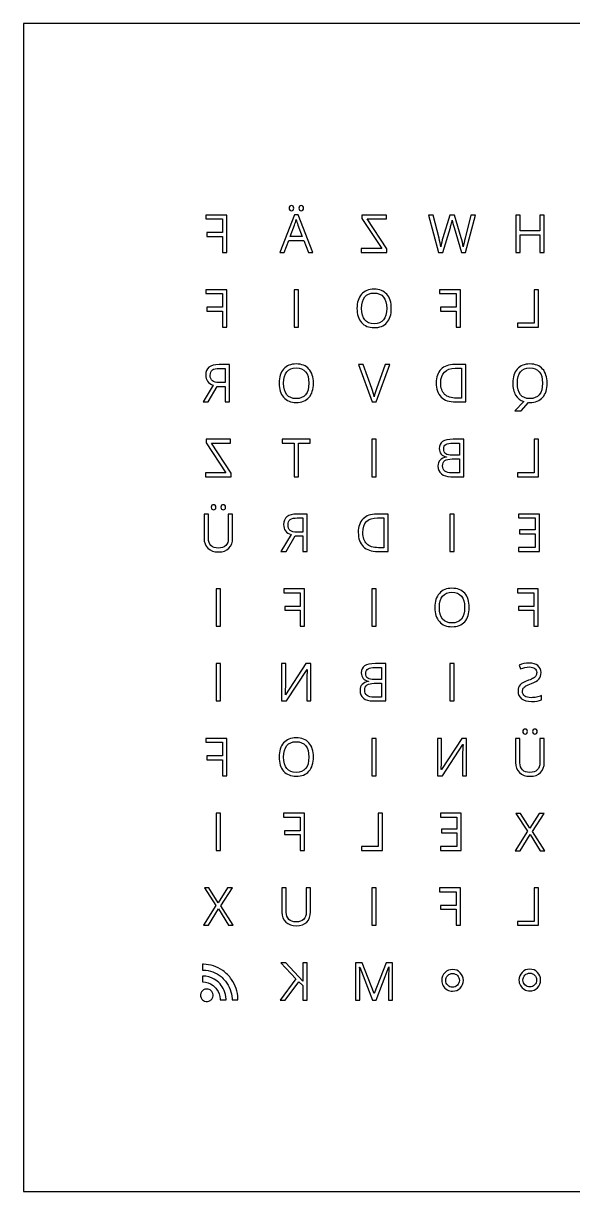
# Model space of a CAD drawing. Header units: millimetres. Extents: x 0 to 250, y 0 to 250.
# Drawn here: x 0 to 117.5, y 0 to 250 of the extents above; entities that cross this region are included whole.
import ezdxf

# ---------------------------------------------------------------- set-up
doc = ezdxf.new("R2010")
doc.units = ezdxf.units.MM
doc.layers.get('0').update_dxf_attribs({"linetype": 'CONTINUOUS'})

msp = doc.modelspace()

# ---------------------------------------------------------------- linework, layer by layer
at = {"color": 7}
for points in [[(250, 250), (0, 250), (0, 0), (250, 0)], [(57.829685, 210.458677)], [(59.912676, 210.458677)], [(42.561081, 200.995002), (43.490502, 200.995002), (43.490502, 208.988009), (39.034757, 208.988009), (39.034757, 208.162464), (42.561081, 208.162464), (42.561081, 205.237527), (39.247977, 205.237527), (39.247977, 204.411985), (42.561081, 204.411985)], [(55.779495, 200.995002), (56.774519, 203.537238), (59.978282, 203.537238), (60.962373, 200.995002), (61.902729, 200.995002), (58.742702, 209.020812), (57.960898, 209.020812), (54.817272, 200.995002)], [(72.272758, 200.995002), (77.767267, 200.995002), (77.767267, 201.722135), (73.524742, 208.151532), (77.636055, 208.151532), (77.636055, 208.988009), (72.393037, 208.988009), (72.393037, 208.260873), (76.635562, 201.836946), (72.272758, 201.836946)], [(105.302979, 200.995002), (106.232396, 200.995002), (106.232396, 204.756417), (110.442121, 204.756417), (110.442121, 200.995002), (111.371539, 200.995002), (111.371539, 208.988009), (110.442121, 208.988009), (110.442121, 205.587428), (106.232396, 205.587428), (106.232396, 208.988009), (105.302979, 208.988009)], [(42.561081, 184.995), (43.490502, 184.995), (43.490502, 192.988007), (39.034757, 192.988007), (39.034757, 192.162464), (42.561081, 192.162464), (42.561081, 189.237527), (39.247977, 189.237527), (39.247977, 188.411982), (42.561081, 188.411982)], [(58.821976, 184.995), (58.821976, 192.988007), (57.892556, 192.988007), (57.892556, 184.995)], [(92.541082, 184.995), (93.470502, 184.995), (93.470502, 192.988007), (89.014755, 192.988007), (89.014755, 192.162464), (92.541082, 192.162464), (92.541082, 189.237527), (89.227975, 189.237527), (89.227975, 188.411982), (92.541082, 188.411982)], [(110.146894, 184.995), (110.146894, 192.988007), (109.217473, 192.988007), (109.217473, 185.836946), (105.691146, 185.836946), (105.691146, 184.995)], [(71.34334, 189.002437)], [(77.712596, 189.002437)], [(54.683327, 173.00244)], [(61.052583, 173.00244)], [(88.282156, 173.068046)], [(89.266247, 173.035243)], [(104.663319, 173.002448)], [(111.032576, 173.00244)], [(38.952749, 152.994998), (44.447256, 152.994998), (44.447256, 153.722131), (40.204731, 160.151527), (44.316044, 160.151527), (44.316044, 160.988005), (39.073026, 160.988005), (39.073026, 160.260871), (43.315551, 153.836941), (38.952749, 153.836941)], [(57.898025, 152.994998), (58.827442, 152.994998), (58.827442, 160.162462), (61.358743, 160.162462), (61.358743, 160.988005), (55.366722, 160.988005), (55.366722, 160.162462), (57.898025, 160.162462)], [(75.48199, 152.994998), (75.48199, 160.988005), (74.552569, 160.988005), (74.552569, 152.994998)], [(110.146894, 152.994998), (110.146894, 160.988005), (109.217473, 160.988005), (109.217473, 153.836941), (105.691146, 153.836941), (105.691146, 152.994998)], [(41.172421, 146.458678)], [(43.255414, 146.458678)], [(92.141979, 136.995), (92.141979, 144.988007), (91.212559, 144.988007), (91.212559, 136.995)], [(105.8989, 136.995), (110.354644, 136.995), (110.354644, 144.988007), (105.8989, 144.988007), (105.8989, 144.162465), (109.425227, 144.162465), (109.425227, 141.587426), (106.11212, 141.587426), (106.11212, 140.76735), (109.425227, 140.76735), (109.425227, 137.826012), (105.8989, 137.826012)], [(71.622166, 141.068044)], [(72.606257, 141.035241)], [(42.161979, 120.995009), (42.161979, 128.988016), (41.232558, 128.988016), (41.232558, 120.995009)], [(59.221079, 120.995009), (60.150499, 120.995009), (60.150499, 128.988016), (55.694752, 128.988016), (55.694752, 128.162473), (59.221079, 128.162473), (59.221079, 125.237534), (55.907972, 125.237534), (55.907972, 124.411991), (59.221079, 124.411991)], [(75.48199, 120.995009), (75.48199, 128.988016), (74.552569, 128.988016), (74.552569, 120.995009)], [(109.201072, 120.995009), (110.130492, 120.995009), (110.130492, 128.988016), (105.674745, 128.988016), (105.674745, 128.162473), (109.201072, 128.162473), (109.201072, 125.237534), (105.887964, 125.237534), (105.887964, 124.411991), (109.201072, 124.411991)], [(88.00333, 125.002446)], [(94.372586, 125.002446)], [(42.161979, 104.995001), (42.161979, 112.988008), (41.232558, 112.988008), (41.232558, 104.995001)], [(92.141979, 104.995001), (92.141979, 112.988008), (91.212559, 112.988008), (91.212559, 104.995001)], [(105.803224, 107.12173)], [(107.812409, 98.458684)], [(109.895402, 98.458684)], [(42.561081, 88.995009), (43.490502, 88.995009), (43.490502, 96.988013), (39.034757, 96.988013), (39.034757, 96.162471), (42.561081, 96.162471), (42.561081, 93.237534), (39.247977, 93.237534), (39.247977, 92.411992), (42.561081, 92.411992)], [(75.48199, 88.995009), (75.48199, 96.988013), (74.552569, 96.988013), (74.552569, 88.995009)], [(54.683327, 93.002447)], [(61.052583, 93.002447)], [(42.130358, 72.995007), (42.130358, 80.988014), (41.200938, 80.988014), (41.200938, 72.995007)], [(59.189451, 72.995007), (60.118871, 72.995007), (60.118871, 80.988014), (55.663124, 80.988014), (55.663124, 80.162471), (59.189451, 80.162471), (59.189451, 77.237534), (55.876343, 77.237534), (55.876343, 76.411989), (59.189451, 76.411989)], [(76.795262, 72.995007), (76.795262, 80.988014), (75.865842, 80.988014), (75.865842, 73.836953), (72.339515, 73.836953), (72.339515, 72.995007)], [(89.207274, 72.995007), (93.663019, 72.995007), (93.663019, 80.988014), (89.207274, 80.988014), (89.207274, 80.162471), (92.733601, 80.162471), (92.733601, 77.587433), (89.420494, 77.587433), (89.420494, 76.767357), (92.733601, 76.767357), (92.733601, 73.826018), (89.207274, 73.826018)], [(105.164496, 72.923712), (106.219659, 72.923712), (108.368259, 76.439104), (110.555127, 72.923712), (111.539218, 72.923712), (108.882172, 77.100631), (111.358802, 80.916719), (110.330972, 80.916719), (108.346391, 77.751226), (106.345405, 80.916719), (105.355845, 80.916719), (107.832475, 77.133434)], [(38.512642, 56.994999), (39.567805, 56.994999), (41.716404, 60.510391), (43.903273, 56.994999), (44.887364, 56.994999), (42.230318, 61.171918), (44.706947, 64.988006), (43.679118, 64.988006), (41.694537, 61.822513), (39.693551, 64.988006), (38.703991, 64.988006), (41.18062, 61.204721)], [(75.48199, 56.994999), (75.48199, 64.988006), (74.552569, 64.988006), (74.552569, 56.994999)], [(92.541082, 56.994999), (93.470502, 56.994999), (93.470502, 64.988006), (89.014755, 64.988006), (89.014755, 64.162464), (92.541082, 64.162464), (92.541082, 61.237524), (89.227975, 61.237524), (89.227975, 60.411982), (92.541082, 60.411982)], [(110.146894, 56.994999), (110.146894, 64.988006), (109.217473, 64.988006), (109.217473, 57.836943), (105.691146, 57.836943), (105.691146, 56.994999)], [(54.923883, 40.994991), (56.017316, 40.994991), (58.931321, 44.871217), (59.767798, 44.127679), (59.767798, 40.994991), (60.697216, 40.994991), (60.697216, 48.987998), (59.767798, 48.987998), (59.767798, 45.024297), (56.143062, 48.987998), (55.04416, 48.987998), (58.258858, 45.516342)], [(93.255451, 45.210364)], [(94.112094, 45.210364)], [(109.774976, 45.278653)], [(110.631619, 45.278653)], [(38.497245, 40.891963)]]:
    msp.add_lwpolyline(points, close=True, dxfattribs=at)
for points in [[(88.891745, 204.062087), (87.634294, 208.988009), (86.650203, 208.988009), (88.787867, 200.995002)], [(93.648186, 204.127693), (92.215785, 208.988009), (91.231694, 208.988009), (89.728223, 204.083954)], [(92.106443, 206.314561), (93.670054, 200.995002), (94.588539, 200.995002), (96.715268, 208.988009), (95.731177, 208.988009), (94.468262, 204.051151)], [(57.06428, 204.373715), (57.993701, 206.850342)], [(58.709899, 206.850342), (59.650252, 204.373715), (57.06428, 204.373715)], [(88.787867, 200.995002), (89.706352, 200.995002), (91.31917, 206.347364)], [(43.132401, 172.319042), (43.132401, 168.995003), (44.061822, 168.995003), (44.061822, 176.98801), (41.869484, 176.98801)], [(41.924158, 176.1734), (43.132401, 176.1734), (43.132401, 173.117251)], [(72.688265, 176.98801), (71.687772, 176.98801), (74.568971, 168.995003), (75.487456, 168.995003), (78.352256, 176.98801), (77.368165, 176.98801), (75.531194, 171.816064)], [(74.5143, 171.848867), (72.688265, 176.98801)], [(92.448139, 168.995003), (94.662345, 168.995003), (94.662345, 176.98801), (92.213052, 176.98801)], [(92.382533, 176.184335), (93.732927, 176.184335), (93.732927, 169.798677), (92.601222, 169.798677)], [(40.601101, 172.586936), (38.430634, 168.995003), (39.529536, 168.995003), (41.464915, 172.319042), (43.132401, 172.319042)], [(43.132401, 173.117251), (41.858552, 173.117251)], [(107.025136, 169.071541), (105.122562, 167.092426), (106.472953, 167.092426), (108.031097, 168.896593), (108.331791, 168.885666)], [(91.420312, 152.994998), (94.208571, 152.994998), (94.208571, 160.988005)], [(91.912358, 160.18433), (93.279151, 160.18433), (93.279151, 157.565553)], [(94.208571, 160.988005), (91.950627, 160.988005)], [(93.279151, 157.565553), (91.748343, 157.565553)], [(90.490892, 157.237523), (90.490892, 157.182852)], [(93.279151, 156.77828), (93.279151, 153.787737), (91.611664, 153.787737)], [(91.688203, 156.77828), (93.279151, 156.77828)], [(38.641121, 144.988007), (38.641121, 139.816062)], [(39.570538, 139.783259), (39.570538, 144.988007), (38.641121, 144.988007)], [(44.758885, 139.83793), (44.758885, 144.988007), (43.829467, 144.988007), (43.829467, 139.772324)], [(59.792399, 140.319043), (59.792399, 136.995), (60.721819, 136.995), (60.721819, 144.988007), (58.529482, 144.988007)], [(58.584153, 144.1734), (59.792399, 144.1734), (59.792399, 141.117249)], [(75.788152, 136.995), (78.002355, 136.995), (78.002355, 144.988007), (75.553062, 144.988007)], [(75.722546, 144.184333), (77.072937, 144.184333), (77.072937, 137.798675), (75.941232, 137.798675)], [(57.261099, 140.586934), (55.090632, 136.995), (56.189533, 136.995), (58.124913, 140.319043), (59.792399, 140.319043)], [(59.792399, 141.117249), (58.518547, 141.117249)], [(56.107526, 108.401048), (56.107526, 112.988008), (55.238245, 112.988008), (55.238245, 104.995001)], [(60.62341, 109.53822), (60.62341, 104.995001), (61.481756, 104.995001), (61.481756, 112.988008), (60.432058, 112.988008), (56.074723, 106.307123), (56.030984, 106.307123)], [(74.760323, 104.995001), (77.548581, 104.995001), (77.548581, 112.988008)], [(77.548581, 112.988008), (75.290638, 112.988008)], [(106.005508, 112.665444), (106.295269, 111.856303)], [(55.238245, 104.995001), (56.298875, 104.995001), (60.667146, 111.70322), (60.710884, 111.70322)], [(75.252368, 112.184333), (76.619161, 112.184333), (76.619161, 109.565556)], [(73.830902, 109.237526), (73.830902, 109.182855)], [(76.619161, 108.778283), (76.619161, 105.78774), (74.951675, 105.78774)], [(75.028213, 108.778283), (76.619161, 108.778283)], [(76.619161, 109.565556), (75.088353, 109.565556)], [(110.833022, 105.251956), (110.833022, 106.148574)], [(89.427526, 92.401057), (89.427526, 96.988013), (88.558248, 96.988013), (88.558248, 88.995009)], [(88.558248, 88.995009), (89.618878, 88.995009), (93.987149, 95.703229), (94.030887, 95.703229)], [(93.943413, 93.538228), (93.943413, 88.995009), (94.801759, 88.995009), (94.801759, 96.988013), (93.752061, 96.988013), (89.394723, 90.307128), (89.350988, 90.307128)], [(105.281108, 96.988013), (105.281108, 91.816068)], [(106.210529, 91.783265), (106.210529, 96.988013), (105.281108, 96.988013)], [(111.398876, 91.837939), (111.398876, 96.988013), (110.469455, 96.988013), (110.469455, 91.772332)], [(55.302692, 65.010429), (55.302692, 59.838778)], [(56.23211, 59.805977), (56.23211, 65.010429), (55.302692, 65.010429)], [(61.420457, 59.860646), (61.420457, 65.010429), (60.491037, 65.010429), (60.491037, 59.795042)], [(38.551673, 48.671652), (38.280652, 48.678214), (38.282769, 48.047159), (38.284886, 47.416103), (38.510139, 47.409489)], [(78.117166, 46.07946), (78.117166, 40.994991), (78.975514, 40.994991), (78.975514, 48.987998), (77.575918, 48.987998), (75.044615, 42.394587), (75.000879, 42.394587), (72.447708, 48.987998), (71.059048, 48.987998), (71.059048, 40.994991), (71.988466, 40.994991), (71.988466, 46.145066)], [(71.911924, 48.069513), (71.955663, 48.069513), (74.68925, 40.994991), (75.438251, 40.994991)], [(75.438251, 40.994991), (78.149969, 48.080446), (78.193707, 48.080446)], [(38.46055, 46.135314), (38.284719, 46.140023), (38.280803, 45.509357), (38.276887, 44.878691), (38.400506, 44.874802)], [(42.086104, 41.189338), (42.090073, 41.065781), (42.721429, 41.069273), (42.721427, 41.069218)], [(42.721427, 41.069218), (43.352786, 41.07271), (43.349452, 41.212648)], [(44.621011, 41.298537), (44.627625, 41.073197), (45.258424, 41.07189)], [(45.258424, 41.07189), (45.889463, 41.070567), (45.882928, 41.340984)]]:
    msp.add_lwpolyline(points, dxfattribs=at)
for points in [[(56.987739, 210.868715), (56.885686, 210.784886), (56.834659, 210.648207), (56.834659, 210.458677)], [(56.834659, 210.458677), (56.834659, 210.276439), (56.885686, 210.13976), (56.987739, 210.048639)], [(57.33764, 210.994461), (57.202782, 210.994461), (57.086148, 210.952546), (56.987739, 210.868715)], [(56.987739, 210.048639), (57.086148, 209.961164), (57.202782, 209.917427), (57.33764, 209.917427)], [(57.687538, 210.868715), (57.589129, 210.952546), (57.472496, 210.994461), (57.33764, 210.994461)], [(57.33764, 209.917427), (57.472496, 209.917427), (57.589129, 209.961164), (57.687538, 210.048639)], [(57.829685, 210.458677), (57.829685, 210.648207), (57.782303, 210.784886), (57.687538, 210.868715)], [(57.687538, 210.048639), (57.782303, 210.13976), (57.829685, 210.276439), (57.829685, 210.458677)], [(59.065266, 210.868715), (58.963211, 210.784886), (58.912183, 210.648207), (58.912183, 210.458677)], [(58.912183, 210.458677), (58.912183, 210.276439), (58.963211, 210.13976), (59.065266, 210.048639)], [(59.42063, 210.994461), (59.28213, 210.994461), (59.163675, 210.952546), (59.065266, 210.868715)], [(59.065266, 210.048639), (59.163675, 209.961164), (59.28213, 209.917427), (59.42063, 209.917427)], [(59.770531, 210.868715), (59.672122, 210.952546), (59.555488, 210.994461), (59.42063, 210.994461)], [(59.42063, 209.917427), (59.555488, 209.917427), (59.672122, 209.961164), (59.770531, 210.048639)], [(59.912676, 210.458677), (59.912676, 210.648207), (59.865294, 210.784886), (59.770531, 210.868715)], [(59.770531, 210.048639), (59.865294, 210.13976), (59.912676, 210.276439), (59.912676, 210.458677)], [(57.993701, 206.850342), (58.113979, 207.163794), (58.237901, 207.548319), (58.365467, 208.003918)], [(58.365467, 208.003918), (58.445651, 207.654019), (58.560462, 207.269494), (58.709899, 206.850342)], [(91.576125, 207.243979), (91.67089, 207.604812), (91.720095, 207.821677), (91.723739, 207.894573)], [(91.723739, 207.894573), (91.803926, 207.413462), (91.931494, 206.886791), (92.106443, 206.314561)], [(91.31917, 206.347364), (91.395711, 206.584274), (91.481362, 206.883145), (91.576125, 207.243979)], [(89.285381, 202.170443), (89.216129, 202.688003), (89.084917, 203.318551), (88.891745, 204.062087)], [(89.728223, 204.083954), (89.553273, 203.519012), (89.405659, 202.881175), (89.285381, 202.170443)], [(94.085558, 202.170443), (93.987149, 202.837438), (93.841358, 203.489855), (93.648186, 204.127693)], [(94.468262, 204.051151), (94.293313, 203.358643), (94.165745, 202.73174), (94.085558, 202.170443)], [(75.000879, 193.113753), (73.852773, 193.113753), (72.956156, 192.749274), (72.31103, 192.020317)], [(77.734464, 192.036718), (77.092984, 192.754741), (76.181789, 193.113753), (75.000879, 193.113753)], [(72.31103, 192.020317), (71.665903, 191.291362), (71.34334, 190.285402), (71.34334, 189.002437)], [(72.327431, 189.002437), (72.327431, 190.077649), (72.553408, 190.892258), (73.00536, 191.446264)], [(73.00536, 191.446264), (73.453668, 192.003915), (74.118841, 192.282741), (75.000879, 192.282741)], [(75.000879, 192.282741), (75.886561, 192.282741), (76.560846, 192.002093), (77.023733, 191.440797)], [(77.023733, 191.440797), (77.482975, 190.883146), (77.712596, 190.070359), (77.712596, 189.002437)], [(78.696688, 189.013372), (78.696688, 190.31456), (78.375947, 191.322342), (77.734464, 192.036718)], [(71.34334, 189.002437), (71.34334, 187.723118), (71.667725, 186.717159), (72.316496, 185.98456)], [(73.00536, 186.536743), (72.553408, 187.094394), (72.327431, 187.916293), (72.327431, 189.002437)], [(77.712596, 189.002437), (77.712596, 187.919938), (77.482975, 187.09804), (77.023733, 186.536743)], [(77.739933, 185.962689), (78.37777, 186.684356), (78.696688, 187.701251), (78.696688, 189.013372)], [(72.316496, 185.98456), (72.961623, 185.251959), (73.860061, 184.885658), (75.011812, 184.885658)], [(75.011812, 185.700265), (74.12613, 185.700265), (73.457312, 185.979091), (73.00536, 186.536743)], [(77.023733, 186.536743), (76.560846, 185.979091), (75.890206, 185.700265), (75.011812, 185.700265)], [(75.011812, 184.885658), (76.189077, 184.885658), (77.098451, 185.244668), (77.739933, 185.962689)], [(39.699017, 176.424889), (39.22884, 176.049477), (38.993752, 175.484536), (38.993752, 174.730066)], [(41.869484, 176.98801), (40.889039, 176.98801), (40.16555, 176.800303), (39.699017, 176.424889)], [(39.955975, 174.680861), (39.955975, 175.209354), (40.1127, 175.590234), (40.426151, 175.823502)], [(40.426151, 175.823502), (40.735958, 176.056767), (41.235294, 176.1734), (41.924158, 176.1734)], [(55.651016, 176.02032), (55.00589, 175.291363), (54.683327, 174.285403), (54.683327, 173.00244)], [(58.340866, 177.113753), (57.192759, 177.113753), (56.296143, 176.749275), (55.651016, 176.02032)], [(55.667418, 173.00244), (55.667418, 174.07765), (55.893394, 174.892259), (56.345347, 175.446267)], [(56.345347, 175.446267), (56.793655, 176.003918), (57.458828, 176.282744), (58.340866, 176.282744)], [(61.074451, 176.036721), (60.43297, 176.754742), (59.521775, 177.113753), (58.340866, 177.113753)], [(58.340866, 176.282744), (59.226548, 176.282744), (59.900832, 176.002095), (60.363719, 175.440798)], [(60.363719, 175.440798), (60.822962, 174.883146), (61.052583, 174.07036), (61.052583, 173.00244)], [(62.036674, 173.013375), (62.036674, 174.314561), (61.715933, 175.322343), (61.074451, 176.036721)], [(89.315451, 175.954714), (88.626588, 175.26585), (88.282156, 174.303627), (88.282156, 173.068046)], [(89.266247, 173.035243), (89.266247, 174.07765), (89.528671, 174.8631), (90.05352, 175.391593)], [(92.213052, 176.98801), (90.970182, 176.98801), (90.004315, 176.643578), (89.315451, 175.954714)], [(90.05352, 175.391593), (90.574723, 175.920088), (91.35106, 176.184335), (92.382533, 176.184335)], [(105.631006, 176.020328), (104.985882, 175.291371), (104.663319, 174.285411), (104.663319, 173.002448)], [(108.320856, 177.113761), (107.172749, 177.113761), (106.276133, 176.749283), (105.631006, 176.020328)], [(105.647408, 173.00244), (105.647408, 174.07765), (105.873385, 174.892259), (106.325339, 175.446267)], [(106.325339, 175.446267), (106.773648, 176.003918), (107.43882, 176.282744), (108.320856, 176.282744)], [(111.054444, 176.036729), (110.412961, 176.75475), (109.501765, 177.113761), (108.320856, 177.113761)], [(108.320856, 176.282744), (109.206538, 176.282744), (109.880823, 176.002095), (110.343712, 175.440798)], [(110.343712, 175.440798), (110.802954, 174.883146), (111.032576, 174.07036), (111.032576, 173.00244)], [(112.016664, 173.013383), (112.016664, 174.314569), (111.695924, 175.322351), (111.054444, 176.036729)], [(38.993752, 174.730066), (38.993752, 173.67308), (39.529535, 172.958703), (40.601101, 172.586936)], [(40.415218, 173.505421), (40.109056, 173.767845), (39.955975, 174.159659), (39.955975, 174.680861)], [(41.858552, 173.117251), (41.202491, 173.117251), (40.72138, 173.246641), (40.415218, 173.505421)], [(54.683327, 173.00244), (54.683327, 171.723121), (55.007712, 170.717161), (55.656483, 169.98456)], [(56.345347, 170.536746), (55.893394, 171.094397), (55.667418, 171.916295), (55.667418, 173.00244)], [(61.052583, 173.00244), (61.052583, 171.91994), (60.822962, 171.098041), (60.363719, 170.536746)], [(61.07992, 169.962692), (61.717756, 170.684359), (62.036674, 171.701254), (62.036674, 173.013375)], [(88.282156, 173.068046), (88.282156, 171.748634), (88.641166, 170.739029), (89.359187, 170.039231)], [(90.102724, 170.613284), (89.545073, 171.160002), (89.266247, 171.967321), (89.266247, 173.035243)], [(104.663319, 173.00244), (104.663319, 171.978256), (104.869249, 171.127199), (105.281108, 170.449269)], [(106.325339, 170.536746), (105.873385, 171.094397), (105.647408, 171.916295), (105.647408, 173.00244)], [(111.032576, 173.00244), (111.032576, 171.91994), (110.802954, 171.098041), (110.343712, 170.536746)], [(111.05991, 169.9627), (111.697746, 170.684367), (112.016664, 171.701261), (112.016664, 173.013383)], [(58.351798, 169.700268), (57.466116, 169.700268), (56.797299, 169.979094), (56.345347, 170.536746)], [(60.363719, 170.536746), (59.900832, 169.979094), (59.230192, 169.700268), (58.351798, 169.700268)], [(75.028213, 170.082969), (74.897001, 170.673424), (74.725697, 171.262057), (74.5143, 171.848867)], [(75.531194, 171.816064), (75.319797, 171.221964), (75.152137, 170.644265), (75.028213, 170.082969)], [(89.359187, 170.039231), (90.073566, 169.343079), (91.103216, 168.995003), (92.448139, 168.995003)], [(92.601222, 169.798677), (91.493209, 169.798677), (90.660376, 170.070213), (90.102724, 170.613284)], [(105.281108, 170.449269), (105.692969, 169.77134), (106.274312, 169.312097), (107.025136, 169.071541)], [(108.331791, 169.700268), (107.446109, 169.700268), (106.777292, 169.979094), (106.325339, 170.536746)], [(110.343712, 170.536746), (109.880823, 169.979094), (109.210183, 169.700268), (108.331791, 169.700268)], [(55.656483, 169.98456), (56.301609, 169.251959), (57.200048, 168.885658), (58.351798, 168.885658)], [(58.351798, 168.885658), (59.529064, 168.885658), (60.438437, 169.24467), (61.07992, 169.962692)], [(108.331791, 168.885666), (109.509056, 168.885666), (110.418429, 169.244678), (111.05991, 169.9627)], [(89.648948, 160.51236), (89.175127, 160.195264), (88.938216, 159.694106), (88.938216, 159.008887)], [(91.950627, 160.988005), (90.889996, 160.988005), (90.122769, 160.829456), (89.648948, 160.51236)], [(90.38155, 159.883636), (90.702291, 160.084099), (91.21256, 160.18433), (91.912358, 160.18433)], [(88.938216, 159.008887), (88.938216, 158.535066), (89.071251, 158.143252), (89.337319, 157.833446)], [(89.337319, 157.833446), (89.599744, 157.527285), (89.984268, 157.328643), (90.490892, 157.237523)], [(89.900437, 158.915947), (89.900437, 159.364255), (90.060808, 159.686818), (90.38155, 159.883636)], [(90.332346, 157.871716), (90.044407, 158.079468), (89.900437, 158.427545), (89.900437, 158.915947)], [(91.748343, 157.565553), (91.092282, 157.565553), (90.620283, 157.667607), (90.332346, 157.871716)], [(90.490892, 157.182852), (89.277179, 156.975099), (88.670323, 156.337263), (88.670323, 155.269343)], [(88.670323, 155.269343), (88.670323, 154.554964), (88.912702, 153.997312), (89.397459, 153.596388)], [(89.66535, 155.334949), (89.66535, 155.830639), (89.83301, 156.195116), (90.16833, 156.428382)], [(90.157395, 154.159506), (89.829365, 154.410996), (89.66535, 154.80281), (89.66535, 155.334949)], [(90.16833, 156.428382), (90.500005, 156.661647), (91.006629, 156.77828), (91.688203, 156.77828)], [(89.397459, 153.596388), (89.87857, 153.195461), (90.552855, 152.994998), (91.420312, 152.994998)], [(91.611664, 153.787737), (90.966538, 153.787737), (90.481781, 153.91166), (90.157395, 154.159506)], [(40.330477, 146.868716), (40.228422, 146.784885), (40.177395, 146.648206), (40.177395, 146.458678)], [(40.177395, 146.458678), (40.177395, 146.276438), (40.228422, 146.139759), (40.330477, 146.04864)], [(40.680375, 146.994459), (40.545517, 146.994459), (40.428885, 146.952545), (40.330477, 146.868716)], [(40.330477, 146.04864), (40.428885, 145.961165), (40.545517, 145.917428), (40.680375, 145.917428)], [(41.030274, 146.868716), (40.931865, 146.952545), (40.815232, 146.994459), (40.680375, 146.994459)], [(40.680375, 145.917428), (40.815232, 145.917428), (40.931865, 145.961165), (41.030274, 146.04864)], [(41.172421, 146.458678), (41.172421, 146.648206), (41.125039, 146.784885), (41.030274, 146.868716)], [(41.030274, 146.04864), (41.125039, 146.139759), (41.172421, 146.276438), (41.172421, 146.458678)], [(42.408001, 146.868716), (42.305948, 146.784885), (42.254921, 146.648206), (42.254921, 146.458678)], [(42.254921, 146.458678), (42.254921, 146.276438), (42.305948, 146.139759), (42.408001, 146.04864)], [(42.763369, 146.994459), (42.624866, 146.994459), (42.506411, 146.952545), (42.408001, 146.868716)], [(42.408001, 146.04864), (42.506411, 145.961165), (42.624866, 145.917428), (42.763369, 145.917428)], [(43.113267, 146.868716), (43.014858, 146.952545), (42.898225, 146.994459), (42.763369, 146.994459)], [(42.763369, 145.917428), (42.898225, 145.917428), (43.014858, 145.961165), (43.113267, 146.04864)], [(43.255414, 146.458678), (43.255414, 146.648206), (43.208032, 146.784885), (43.113267, 146.868716)], [(43.113267, 146.04864), (43.208032, 146.139759), (43.255414, 146.276438), (43.255414, 146.458678)], [(56.359015, 144.424889), (55.888838, 144.049477), (55.653749, 143.484536), (55.653749, 142.730066)], [(55.653749, 142.730066), (55.653749, 141.673079), (56.189533, 140.958701), (57.261099, 140.586934)], [(58.529482, 144.988007), (57.549037, 144.988007), (56.825548, 144.800301), (56.359015, 144.424889)], [(56.615973, 142.680862), (56.615973, 143.209355), (56.772698, 143.590234), (57.086148, 143.823499)], [(57.075216, 141.505419), (56.769054, 141.767843), (56.615973, 142.159657), (56.615973, 142.680862)], [(57.086148, 143.823499), (57.395956, 144.056767), (57.895291, 144.1734), (58.584153, 144.1734)], [(72.655462, 143.954712), (71.966598, 143.265848), (71.622166, 142.303625), (71.622166, 141.068044)], [(72.606257, 141.035241), (72.606257, 142.07765), (72.868682, 142.863101), (73.39353, 143.391594)], [(75.553062, 144.988007), (74.310192, 144.988007), (73.344326, 144.643575), (72.655462, 143.954712)], [(73.39353, 143.391594), (73.914733, 143.920086), (74.691072, 144.184333), (75.722546, 144.184333)], [(58.518547, 141.117249), (57.862488, 141.117249), (57.381377, 141.246639), (57.075216, 141.505419)], [(71.622166, 141.068044), (71.622166, 139.748634), (71.981176, 138.73903), (72.699197, 138.039232)], [(73.442735, 138.613285), (72.885083, 139.160002), (72.606257, 139.967321), (72.606257, 141.035241)], [(38.641121, 139.816062), (38.641121, 138.904867), (38.916301, 138.188667), (39.466663, 137.667463)], [(39.466663, 137.667463), (40.017024, 137.14626), (40.773316, 136.885659), (41.735539, 136.885659)], [(40.117257, 138.23605), (39.752778, 138.596883), (39.570538, 139.11262), (39.570538, 139.783259)], [(41.675399, 137.700266), (41.001116, 137.700266), (40.481735, 137.878861), (40.117257, 138.23605)], [(43.282748, 138.23605), (42.918271, 137.878861), (42.382488, 137.700266), (41.675399, 137.700266)], [(41.735539, 136.885659), (42.697762, 136.885659), (43.443119, 137.148083), (43.971612, 137.672932)], [(43.829467, 139.772324), (43.829467, 139.105329), (43.647228, 138.593237), (43.282748, 138.23605)], [(43.971612, 137.672932), (44.496461, 138.19778), (44.758885, 138.919446), (44.758885, 139.83793)], [(72.699197, 138.039232), (73.413576, 137.343077), (74.443228, 136.995), (75.788152, 136.995)], [(75.941232, 137.798675), (74.833219, 137.798675), (74.000386, 138.070212), (73.442735, 138.613285)], [(88.971019, 128.020326), (88.325893, 127.291369), (88.00333, 126.285409), (88.00333, 125.002446)], [(91.660869, 129.113761), (90.512762, 129.113761), (89.616146, 128.749283), (88.971019, 128.020326)], [(89.66535, 127.446273), (90.113658, 128.003924), (90.778831, 128.28275), (91.660869, 128.28275)], [(94.394454, 128.036727), (93.752972, 128.75475), (92.841777, 129.113761), (91.660869, 129.113761)], [(91.660869, 128.28275), (92.546549, 128.28275), (93.220834, 128.002102), (93.683722, 127.440806)], [(95.356677, 125.013381), (95.356677, 126.314569), (95.035936, 127.322351), (94.394454, 128.036727)], [(88.00333, 125.002446), (88.00333, 123.723127), (88.327715, 122.717167), (88.976486, 121.984566)], [(88.987421, 125.002446), (88.987421, 126.077656), (89.213397, 126.892265), (89.66535, 127.446273)], [(89.66535, 122.536752), (89.213397, 123.094403), (88.987421, 123.916301), (88.987421, 125.002446)], [(93.683722, 127.440806), (94.142965, 126.883155), (94.372586, 126.070368), (94.372586, 125.002446)], [(94.372586, 125.002446), (94.372586, 123.919946), (94.142965, 123.098048), (93.683722, 122.536752)], [(94.39992, 121.962698), (95.037758, 122.684365), (95.356677, 123.70126), (95.356677, 125.013381)], [(91.671801, 121.700274), (90.786119, 121.700274), (90.117302, 121.9791), (89.66535, 122.536752)], [(93.683722, 122.536752), (93.220834, 121.9791), (92.550193, 121.700274), (91.671801, 121.700274)], [(88.976486, 121.984566), (89.621612, 121.251965), (90.520051, 120.885664), (91.671801, 120.885664)], [(91.671801, 120.885664), (92.849067, 120.885664), (93.75844, 121.244676), (94.39992, 121.962698)], [(72.988958, 112.512364), (72.515137, 112.195268), (72.278227, 111.69411), (72.278227, 111.00889)], [(75.290638, 112.988008), (74.230006, 112.988008), (73.46278, 112.82946), (72.988958, 112.512364)], [(108.197846, 113.102819), (107.403283, 113.102819), (106.672503, 112.957027), (106.005508, 112.665444)], [(110.034816, 112.556099), (109.571928, 112.920579), (108.959604, 113.102819), (108.197846, 113.102819)], [(110.729146, 111.085431), (110.729146, 111.701399), (110.497703, 112.191622), (110.034816, 112.556099)], [(60.710884, 111.70322), (60.652568, 110.915947), (60.62341, 110.19428), (60.62341, 109.53822)], [(72.278227, 111.00889), (72.278227, 110.535069), (72.411261, 110.143255), (72.67733, 109.833447)], [(73.240448, 110.915947), (73.240448, 111.364256), (73.400819, 111.686819), (73.721561, 111.883637)], [(73.672356, 109.871719), (73.384417, 110.079472), (73.240448, 110.427548), (73.240448, 110.915947)], [(73.721561, 111.883637), (74.042301, 112.084101), (74.55257, 112.184333), (75.252368, 112.184333)], [(106.295269, 111.856303), (106.954974, 112.133306), (107.596456, 112.271807), (108.219714, 112.271807)], [(108.219714, 112.271807), (108.711759, 112.271807), (109.096283, 112.166109), (109.373286, 111.954712)], [(109.635711, 110.391099), (109.533657, 110.216149), (109.362353, 110.053957), (109.121797, 109.904522)], [(109.373286, 111.954712), (109.650291, 111.743314), (109.788793, 111.449908), (109.788793, 111.074496)], [(109.788793, 111.074496), (109.788793, 110.797493), (109.737766, 110.569694), (109.635711, 110.391099)], [(110.253502, 109.658499), (110.570598, 110.022977), (110.729146, 110.498621), (110.729146, 111.085431)], [(56.080189, 107.252942), (56.105702, 107.788725), (56.114814, 108.171427), (56.107526, 108.401048)], [(73.830902, 109.182855), (72.61719, 108.975102), (72.010334, 108.337265), (72.010334, 107.269343)], [(72.67733, 109.833447), (72.939754, 109.527285), (73.324278, 109.328645), (73.830902, 109.237526)], [(73.00536, 107.33495), (73.00536, 107.830641), (73.17302, 108.19512), (73.508341, 108.428385)], [(73.508341, 108.428385), (73.840015, 108.661651), (74.34664, 108.778283), (75.028213, 108.778283)], [(75.088353, 109.565556), (74.432292, 109.565556), (73.960293, 109.667611), (73.672356, 109.871719)], [(106.278868, 108.455722), (105.961772, 108.113111), (105.803224, 107.668447), (105.803224, 107.12173)], [(108.006494, 109.417943), (107.168195, 109.119071), (106.59232, 108.798331), (106.278868, 108.455722)], [(106.743577, 107.034256), (106.743577, 107.311259), (106.800071, 107.537235), (106.913061, 107.712185)], [(106.913061, 107.712185), (107.022404, 107.89078), (107.208288, 108.054795), (107.470713, 108.20423)], [(107.470713, 108.20423), (107.729491, 108.353667), (108.12495, 108.523149), (108.657088, 108.712677)], [(109.121797, 109.904522), (108.877597, 109.75873), (108.50583, 109.596536), (108.006494, 109.417943)], [(108.657088, 108.712677), (109.400624, 108.978748), (109.932762, 109.294022), (110.253502, 109.658499)], [(56.030984, 106.307123), (56.038269, 106.405532), (56.054671, 106.720805), (56.080189, 107.252942)], [(72.010334, 107.269343), (72.010334, 106.554967), (72.252712, 105.997315), (72.737469, 105.596388)], [(72.737469, 105.596388), (73.218581, 105.195463), (73.892865, 104.995001), (74.760323, 104.995001)], [(73.497406, 106.159509), (73.169375, 106.410999), (73.00536, 106.802812), (73.00536, 107.33495)], [(74.951675, 105.78774), (74.306548, 105.78774), (73.821792, 105.911663), (73.497406, 106.159509)], [(105.803224, 107.12173), (105.803224, 106.418287), (106.058359, 105.869748), (106.568629, 105.476111)], [(106.568629, 105.476111), (107.078897, 105.082475), (107.771405, 104.885657), (108.646153, 104.885657)], [(107.213755, 106.050165), (106.900303, 106.287076), (106.743577, 106.615106), (106.743577, 107.034256)], [(108.61335, 105.700266), (107.993738, 105.700266), (107.527206, 105.816899), (107.213755, 106.050165)], [(109.761457, 105.820543), (109.37511, 105.740359), (108.992408, 105.700266), (108.61335, 105.700266)], [(108.646153, 104.885657), (109.593797, 104.885657), (110.322753, 105.007757), (110.833022, 105.251956)], [(110.833022, 106.148574), (110.504991, 106.010071), (110.147803, 105.900728), (109.761457, 105.820543)], [(106.970465, 98.868722), (106.868412, 98.784891), (106.817385, 98.648212), (106.817385, 98.458684)], [(106.817385, 98.458684), (106.817385, 98.276444), (106.868412, 98.139765), (106.970465, 98.048646)], [(107.320363, 98.994468), (107.185507, 98.994468), (107.068874, 98.952553), (106.970465, 98.868722)], [(106.970465, 98.048646), (107.068874, 97.961171), (107.185507, 97.917434), (107.320363, 97.917434)], [(107.670264, 98.868722), (107.571855, 98.952553), (107.455221, 98.994468), (107.320363, 98.994468)], [(107.320363, 97.917434), (107.455221, 97.917434), (107.571855, 97.961171), (107.670264, 98.048646)], [(107.812409, 98.458684), (107.812409, 98.648212), (107.765027, 98.784891), (107.670264, 98.868722)], [(107.670264, 98.048646), (107.765027, 98.139765), (107.812409, 98.276444), (107.812409, 98.458684)], [(109.047992, 98.868722), (108.945937, 98.784891), (108.894909, 98.648212), (108.894909, 98.458684)], [(108.894909, 98.458684), (108.894909, 98.276444), (108.945937, 98.139765), (109.047992, 98.048646)], [(109.403356, 98.994468), (109.264856, 98.994468), (109.146401, 98.952553), (109.047992, 98.868722)], [(109.047992, 98.048646), (109.146401, 97.961171), (109.264856, 97.917434), (109.403356, 97.917434)], [(109.753257, 98.868722), (109.654848, 98.952553), (109.538214, 98.994468), (109.403356, 98.994468)], [(109.403356, 97.917434), (109.538214, 97.917434), (109.654848, 97.961171), (109.753257, 98.048646)], [(109.895402, 98.458684), (109.895402, 98.648212), (109.84802, 98.784891), (109.753257, 98.868722)], [(109.753257, 98.048646), (109.84802, 98.139765), (109.895402, 98.276444), (109.895402, 98.458684)], [(55.651016, 96.020324), (55.00589, 95.291368), (54.683327, 94.285409), (54.683327, 93.002447)], [(58.340866, 97.113759), (57.192759, 97.113759), (56.296143, 96.749281), (55.651016, 96.020324)], [(55.667418, 93.002447), (55.667418, 94.077657), (55.893394, 94.892266), (56.345347, 95.446273)], [(56.345347, 95.446273), (56.793655, 96.003923), (57.458828, 96.282748), (58.340866, 96.282748)], [(61.074451, 96.036725), (60.43297, 96.754748), (59.521775, 97.113759), (58.340866, 97.113759)], [(58.340866, 96.282748), (59.226548, 96.282748), (59.900832, 96.0021), (60.363719, 95.440804)], [(60.363719, 95.440804), (60.822962, 94.883153), (61.052583, 94.070367), (61.052583, 93.002447)], [(62.036674, 93.013379), (62.036674, 94.314566), (61.715933, 95.322348), (61.074451, 96.036725)], [(94.030887, 95.703229), (93.972571, 94.915956), (93.943413, 94.194289), (93.943413, 93.538228)], [(54.683327, 93.002447), (54.683327, 91.723128), (55.007712, 90.717168), (55.656483, 89.984567)], [(56.345347, 90.536749), (55.893394, 91.094401), (55.667418, 91.9163), (55.667418, 93.002447)], [(61.052583, 93.002447), (61.052583, 91.919946), (60.822962, 91.098047), (60.363719, 90.536749)], [(61.07992, 89.962696), (61.717756, 90.684363), (62.036674, 91.701257), (62.036674, 93.013379)], [(58.351798, 89.700272), (57.466116, 89.700272), (56.797299, 89.979098), (56.345347, 90.536749)], [(60.363719, 90.536749), (59.900832, 89.979098), (59.230192, 89.700272), (58.351798, 89.700272)], [(89.350988, 90.307128), (89.358272, 90.405537), (89.374674, 90.720811), (89.400192, 91.25295)], [(89.400192, 91.25295), (89.425705, 91.788733), (89.434816, 92.171435), (89.427526, 92.401057)], [(105.281108, 91.816068), (105.281108, 90.904873), (105.556289, 90.188673), (106.106651, 89.667469)], [(106.757245, 90.236056), (106.392767, 90.596889), (106.210529, 91.112626), (106.210529, 91.783265)], [(108.31539, 89.700272), (107.641104, 89.700272), (107.121723, 89.878867), (106.757245, 90.236056)], [(109.922739, 90.236056), (109.558261, 89.878867), (109.022478, 89.700272), (108.31539, 89.700272)], [(110.469455, 91.772332), (110.469455, 91.105337), (110.287216, 90.593245), (109.922739, 90.236056)], [(110.611603, 89.672938), (111.136451, 90.197786), (111.398875, 90.919453), (111.398876, 91.837939)], [(55.656483, 89.984567), (56.301609, 89.251965), (57.200048, 88.885665), (58.351798, 88.885665)], [(58.351798, 88.885665), (59.529064, 88.885665), (60.438437, 89.244675), (61.07992, 89.962696)], [(106.106651, 89.667469), (106.657014, 89.146266), (107.413307, 88.885665), (108.375529, 88.885665)], [(108.375529, 88.885665), (109.337752, 88.885665), (110.08311, 89.148089), (110.611603, 89.672938)], [(55.302692, 59.838778), (55.302692, 58.927636), (55.577873, 58.211477), (56.128235, 57.690303)], [(56.128235, 57.690303), (56.678596, 57.169127), (57.434888, 56.908539), (58.397111, 56.908539)], [(56.778829, 58.258855), (56.41435, 58.619668), (56.23211, 59.135375), (56.23211, 59.805977)], [(58.336971, 57.723103), (57.662686, 57.723103), (57.143305, 57.901687), (56.778829, 58.258855)], [(59.944323, 58.258855), (59.579843, 57.901687), (59.044059, 57.723103), (58.336971, 57.723103)], [(58.397111, 56.908539), (59.359332, 56.908539), (60.104689, 57.170949), (60.633184, 57.695769)], [(60.491037, 59.795042), (60.491037, 59.128086), (60.308799, 58.616024), (59.944323, 58.258855)], [(60.633184, 57.695769), (61.158033, 58.220586), (61.420457, 58.942212), (61.420457, 59.860646)], [(42.632619, 47.310723), (41.442894, 48.145356), (39.967524, 48.637367), (38.551673, 48.671652)], [(71.988466, 46.145066), (71.988466, 46.735521), (71.962952, 47.377003), (71.911924, 48.069513)], [(78.193707, 48.080446), (78.142679, 47.51915), (78.117166, 46.852155), (78.117166, 46.07946)], [(91.79543, 47.534477), (91.149844, 47.534477), (90.601096, 47.308521), (90.149186, 46.856608)], [(93.441677, 46.856608), (92.989767, 47.308521), (92.441018, 47.534477), (91.79543, 47.534477)], [(108.314955, 47.602766), (107.669369, 47.602766), (107.120621, 47.37681), (106.668711, 46.924897)], [(109.961202, 46.924897), (109.509292, 47.37681), (108.960543, 47.602766), (108.314955, 47.602766)], [(40.798893, 45.470516), (40.106036, 45.868418), (39.240674, 46.114443), (38.46055, 46.135314)], [(38.510139, 47.409489), (39.851973, 47.370055), (41.181279, 46.873853), (42.272789, 46.004969)], [(42.937486, 43.075336), (42.497579, 44.082867), (41.742373, 44.928684), (40.798893, 45.470516)], [(42.272789, 46.004969), (42.485048, 45.836004), (43.047523, 45.273529), (43.216489, 45.061272)], [(43.653332, 46.442043), (43.236954, 46.858417), (43.047415, 47.019731), (42.632619, 47.310723)], [(43.216489, 45.061272), (44.085581, 43.969498), (44.581564, 42.64075), (44.621011, 41.298537)], [(44.522012, 45.42133), (44.23102, 45.836126), (44.069709, 46.025665), (43.653332, 46.442043)], [(45.882928, 41.340984), (45.848646, 42.756741), (45.35682, 44.231359), (44.522012, 45.42133)], [(90.149186, 46.856608), (89.697276, 46.409664), (89.471321, 45.860916), (89.471321, 45.210364)], [(89.471321, 45.210364), (89.471321, 44.793216), (89.573124, 44.405864), (89.77673, 44.048308)], [(90.327963, 45.210364), (90.327963, 45.627513), (90.469496, 45.975136), (90.752561, 46.253233)], [(90.760009, 44.167492), (90.471979, 44.450557), (90.327963, 44.798181), (90.327963, 45.210364)], [(90.752561, 46.253233), (91.030658, 46.536298), (91.373316, 46.67783), (91.780534, 46.67783)], [(91.780534, 46.67783), (92.192715, 46.67783), (92.542821, 46.536298), (92.830854, 46.253233)], [(93.255451, 45.210364), (93.255451, 44.803146), (93.111435, 44.458005), (92.823402, 44.17494)], [(92.830854, 46.253233), (93.113919, 45.970168), (93.255451, 45.622545), (93.255451, 45.210364)], [(94.112094, 45.210364), (94.112094, 45.85595), (93.888622, 46.404698), (93.441677, 46.856608)], [(93.441677, 43.564117), (93.888622, 44.011061), (94.112094, 44.559811), (94.112094, 45.210364)], [(106.668711, 46.924897), (106.216801, 46.477953), (105.990846, 45.929205), (105.990846, 45.278653)], [(105.990846, 45.278653), (105.990846, 44.861505), (106.092649, 44.474153), (106.296255, 44.116597)], [(106.847488, 45.278653), (106.847488, 45.695802), (106.989021, 46.043425), (107.272086, 46.321522)], [(107.279534, 44.235781), (106.991504, 44.518846), (106.847488, 44.86647), (106.847488, 45.278653)], [(107.272086, 46.321522), (107.550183, 46.604587), (107.892841, 46.746119), (108.300059, 46.746119)], [(108.300059, 46.746119), (108.71224, 46.746119), (109.062346, 46.604587), (109.350379, 46.321522)], [(109.774976, 45.278653), (109.774976, 44.871435), (109.63096, 44.526294), (109.342927, 44.243229)], [(109.350379, 46.321522), (109.633444, 46.038457), (109.774976, 45.690834), (109.774976, 45.278653)], [(110.631619, 45.278653), (110.631619, 45.924239), (110.408147, 46.472987), (109.961202, 46.924897)], [(109.961202, 43.632406), (110.408147, 44.07935), (110.631619, 44.6281), (110.631619, 45.278653)], [(38.086898, 42.725689), (37.868114, 42.375815), (37.82972, 41.893868), (37.989423, 41.502026)], [(38.522495, 43.161103), (38.38198, 43.073005), (38.174216, 42.865328), (38.086898, 42.725689)], [(38.400506, 44.874802), (39.156145, 44.85091), (39.911039, 44.588033), (40.557127, 44.123806)], [(39.180008, 43.354673), (38.955168, 43.34782), (38.700863, 43.27294), (38.522495, 43.161103)], [(39.913997, 43.174573), (39.659486, 43.312397), (39.453201, 43.363012), (39.180008, 43.354673)], [(40.385847, 42.702721), (40.310983, 42.840963), (40.052236, 43.099709), (39.913997, 43.174573)], [(40.500041, 41.59618), (40.622752, 41.958461), (40.583636, 42.337487), (40.385847, 42.702721)], [(40.557127, 44.123806), (40.717372, 44.008667), (41.222705, 43.503673), (41.335309, 43.346158)], [(41.335309, 43.346158), (41.801291, 42.694246), (42.061802, 41.945872), (42.086104, 41.189338)], [(43.349452, 41.212648), (43.335112, 41.813543), (43.177777, 42.524984), (42.937486, 43.075336)], [(89.77673, 44.048308), (89.980339, 43.695718), (90.263404, 43.415135), (90.625925, 43.206561)], [(90.625925, 43.206561), (90.988446, 42.997987), (91.378281, 42.8937), (91.79543, 42.8937)], [(91.780534, 43.750343), (91.383249, 43.750343), (91.043074, 43.889392), (90.760009, 44.167492)], [(92.823402, 44.17494), (92.530407, 43.891875), (92.182784, 43.750343), (91.780534, 43.750343)], [(91.79543, 42.8937), (92.441018, 42.8937), (92.989767, 43.117172), (93.441677, 43.564117)], [(106.296255, 44.116597), (106.499864, 43.764007), (106.782929, 43.483424), (107.14545, 43.27485)], [(107.14545, 43.27485), (107.507971, 43.066276), (107.897806, 42.961989), (108.314955, 42.961989)], [(108.300059, 43.818631), (107.902774, 43.818631), (107.562599, 43.957681), (107.279534, 44.235781)], [(109.342927, 44.243229), (109.049932, 43.960164), (108.702309, 43.818631), (108.300059, 43.818631)], [(108.314955, 42.961989), (108.960543, 42.961989), (109.509292, 43.185461), (109.961202, 43.632406)], [(37.989423, 41.502026), (38.0849, 41.267761), (38.281549, 41.031525), (38.497245, 40.891963)], [(38.497243, 40.891968), (38.835531, 40.673089), (39.280237, 40.617558), (39.654887, 40.747413)], [(39.654887, 40.747413), (39.875047, 40.823721), (40.007895, 40.907097), (40.174013, 41.073213)], [(40.174013, 41.073213), (40.342066, 41.241268), (40.424746, 41.373893), (40.500041, 41.59618)]]:
    msp.add_open_spline(points, degree=3, dxfattribs=at)

doc.saveas('drawing.dxf')
